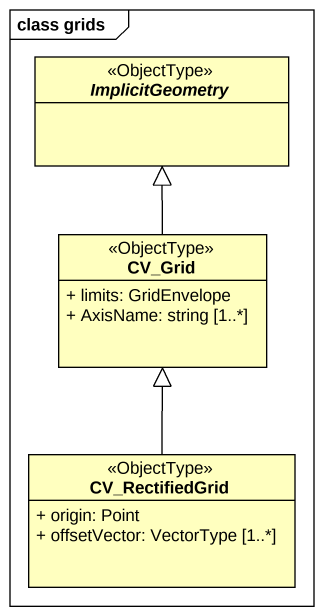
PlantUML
@startuml
mainframe class grids
hide circle
hide empty members
skinparam classAttributeIconSize 0
abstract class ImplicitGeometry <<ObjectType>> #FFFFBF
class CV_Grid <<ObjectType>> #FFFFBF {
  + limits: GridEnvelope
  + AxisName: string [1..*]
}
class CV_RectifiedGrid <<ObjectType>> #FFFFBF {
  + origin: Point
  + offsetVector: VectorType [1..*]
}
CV_Grid -up-|> ImplicitGeometry
CV_RectifiedGrid -up-|> CV_Grid
@enduml
